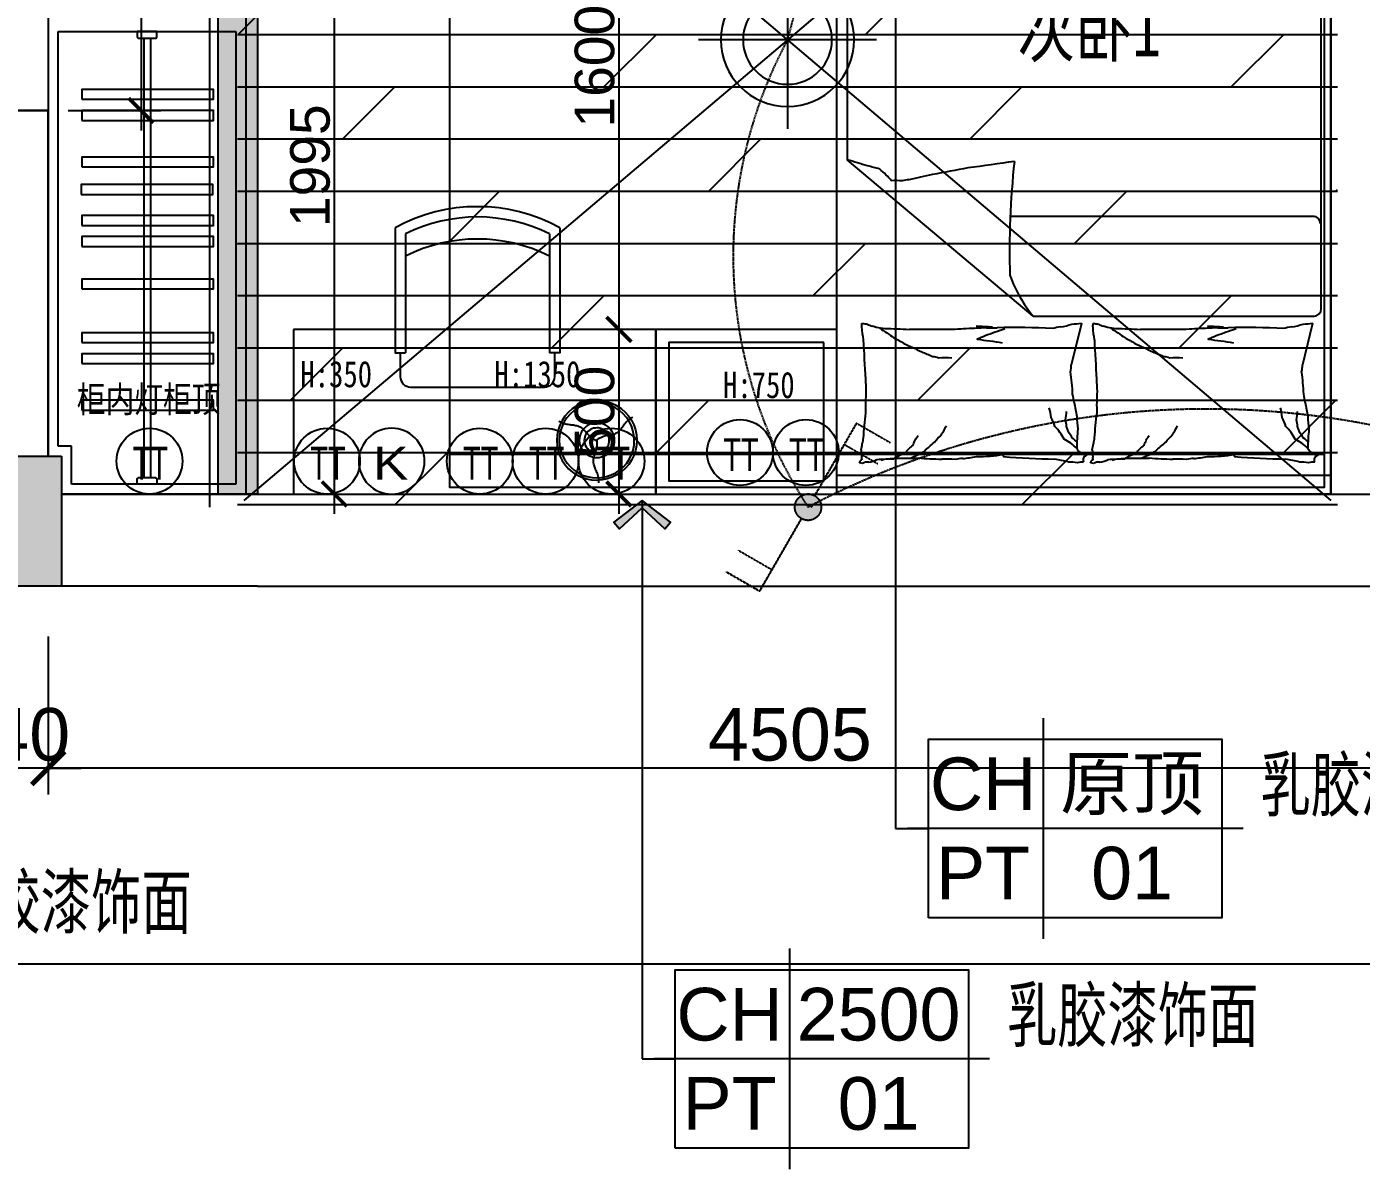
# Model space of a CAD drawing. Header units: millimetres. Extents: x 148889 to 229003, y -70503 to 111106.
# Drawn here: x 213511 to 217565, y 53861 to 57332 of the extents above; entities that cross this region are included whole.
import ezdxf
from ezdxf.enums import TextEntityAlignment as Align
from ezdxf.lldxf.tags import DXFTag

# ---------------------------------------------------------------- set-up
doc = ezdxf.new("R2010")
doc.units = ezdxf.units.MM
doc.header["$PDMODE"] = 3
doc.linetypes.add('DASHED2', pattern=[0.375, 0.25, -0.125])
for name, color, linetype in [('AXIS_TEXT', 7, 'Continuous'), ('C-天花标高', 1, 'Continuous'), ('C-灯具1', 2, 'Continuous'), ('C-灯具设备尺寸', 44, 'Continuous'), ('C-造型线1(造型分割)', 4, 'Continuous'), ('F-地坪1(分割线)', 16, 'Continuous'), ('P-原墙线', 7, 'Continuous'), ('P-固定家具1(到顶)', 3, 'Continuous'), ('P-外部尺寸', 44, 'Continuous'), ('P-完成面尺寸', 44, 'Continuous'), ('P-开关', 7, 'DASHED2'), ('P-捣墙线', 250, 'Continuous'), ('P-插座', 1, 'Continuous'), ('P-文字', 3, 'Continuous'), ('P-新墙线', 4, 'Continuous'), ('P-活动家具', 3, 'Continuous'), ('P-间墙尺寸', 6, 'Continuous')]:
    doc.layers.add(name, color=color, linetype=linetype)
doc.styles.add('Arial', font='arial.ttf')
doc.styles.add('COMPLEX', font='complex_.ttf')
doc.styles.add('H1', font='SimSun.ttf')
doc.styles.add('hb', font='hbsmall.shx', dxfattribs={"width": 0.7})
doc.styles.add('ROMANS', font='ROMANS.shx', dxfattribs={"bigfont": 'BIGFONT.shx'})
doc.styles.add('st', font='SimSun.ttf', dxfattribs={"width": 0.7})
doc.styles.add('宋体', font='SimSun.ttf')
tags = doc.linetypes.add('ACAD_ISO03W100', pattern=[30, 12, -18]).pattern_tags.tags
tags[6:7] = [DXFTag(74, 4), DXFTag(75, 0), DXFTag(340, '0'), DXFTag(46, 1.0), DXFTag(50, 0.0), DXFTag(44, 0.0), DXFTag(45, 0.0)]
tags[4:5] = [DXFTag(74, 4), DXFTag(75, 0), DXFTag(340, '0'), DXFTag(46, 1.0), DXFTag(50, 0.0), DXFTag(44, 0.0), DXFTag(45, 0.0)]
doc.dimstyles.new('1比60', dxfattribs={"dimscale": 60, "dimtxt": 2, "dimasz": 1.25, "dimexe": 1, "dimexo": 1, "dimgap": 0.2, "dimtad": 1, "dimdec": 0, "dimrnd": 0.005, "dimzin": 0, "dimdsep": 46, "dimtxsty": 'Arial', "dimblk": 'ARCHTICK', "dimcen": 0.125, "dimdle": 1, "dimclrd": 44, "dimclre": 44, "dimclrt": 50, "dimadec": 0, "dimazin": 0, "dimtfac": 1, "dimtdec": 0, "dimtix": 1, "dimtmove": 2, "dimatfit": 3, "dimldrblk": 'DOT', "dimfxl": 4, "dimfxlon": 1, "dimtvp": 1, "dimtolj": 1, "dimtzin": 0, "dimarcsym": 0})
doc.dimstyles.new('1比80', dxfattribs={"dimscale": 80, "dimtxt": 2, "dimasz": 1.25, "dimexe": 1, "dimexo": 1, "dimgap": 0.25, "dimtad": 1, "dimdec": 0, "dimrnd": 0.005, "dimzin": 0, "dimdsep": 46, "dimtxsty": 'Arial', "dimblk": 'ARCHTICK', "dimcen": 0.125, "dimdle": 1, "dimclrd": 44, "dimclre": 44, "dimclrt": 50, "dimadec": 0, "dimazin": 0, "dimtfac": 1, "dimtdec": 0, "dimtix": 1, "dimtmove": 2, "dimatfit": 3, "dimldrblk": 'DOT', "dimfxl": 5, "dimfxlon": 1, "dimtvp": 1, "dimtolj": 1, "dimtzin": 0, "dimarcsym": 0})
doc.dimstyles.new('出图比例1：50', dxfattribs={"dimscale": 50, "dimtxt": 2.5, "dimasz": 2, "dimexe": 2, "dimexo": 2, "dimgap": 1, "dimtad": 1, "dimdec": 0, "dimrnd": 5, "dimzin": 0, "dimdsep": 46, "dimtxsty": 'ROMANS', "dimblk1": 'ZHL_XS', "dimblk2": 'ZHL_XS', "dimsah": 1, "dimcen": 0.09, "dimclrd": 256, "dimclre": 256, "dimclrt": 41, "dimadec": 0, "dimazin": 0, "dimtfac": 1, "dimtdec": 4, "dimtix": 1, "dimtmove": 2, "dimatfit": 3, "dimldrblk": 'ZHL_JT', "dimfxl": 1, "dimtolj": 1, "dimtzin": 0, "dimarcsym": 0})

# ---------------------------------------------------------------- blocks, each defined once
blk = doc.blocks.new('RC-')
for p, q in [((-1.514, -5.238), (-1.514, 5.238)), ((7.962, 0), (-7.962, 0))]:
    blk.add_line(p, q)
blk.add_lwpolyline([(-6.962, -4.238), (-6.962, 4.238), (6.962, 4.238), (6.962, -4.238)], close=True)
at = {"width": 0.7, "flags": 4}
for tag, height, style, p in [('NUM7', 2.5, 'st', (-7.997, 0.845)), ('NUM8', 2, 'hb', (-7.997, -3.393))]:
    blk.add_attdef(tag, text='', height=height, dxfattribs=dict(at, style=style)).set_placement(p, align=Align.RIGHT)
for tag, p, height, style in [('NUM5', (7.544, 0.845), 2.5, 'st'), ('NUM6', (7.544, -3.393), 2, 'hb')]:
    blk.add_attdef(tag, p, '', height=height, dxfattribs=dict(at, style=style))
for tag, height, style, p in [('NUM1', 2, 'hb', (-4.375, 2.127)), ('NUM2', 2, 'hb', (2.697, 2.127)), ('NUM3', 2, 'hb', (-4.375, -2.111)), ('NUM4', 2, 'hb', (2.697, -2.111)), ('NUM9', 2, 'hb', (0, -6.661)), ('NUM10', 2.5, 'st', (0, -10.886))]:
    blk.add_attdef(tag, text='', height=height, dxfattribs=dict(at, style=style)).set_placement(p, align=Align.MIDDLE)
blk = doc.blocks.new('ZHL_JT')
blk.add_line((-0.221, 0), (-1, 0))
blk.add_lwpolyline([(-0.221, 0), (-0.861, -0.689), (-0.654, -0.862), (0, 0), (-0.654, 0.862), (-0.861, 0.689)], close=True)
for points in [[(-0.861, 0.689), (-0.654, 0.862), (-0.221, 0), (0, 0)], [(-0.861, -0.689), (-0.654, -0.862), (-0.221, 0), (0, 0)]]:
    blk.add_solid(points)
blk = doc.blocks.new('ZHL_XS')
blk.add_line((-1, 0), (0, 0))
at = {"const_width": 0.2}
blk.add_lwpolyline([(-0.6, -0.6), (0.6, 0.6)], dxfattribs=at)
blk = doc.blocks.new('A$C0E7B79CE')
for p, q in [((50, 90), (50, 10)), ((10, 50), (90, 50))]:
    blk.add_line(p, q)
for radius in [30, 20]:
    blk.add_circle((50, 50), radius)
blk = doc.blocks.new('_AXISO')
blk.add_circle((0, 0), 0.5)
at = {"layer": 'AXIS_TEXT', "style": 'COMPLEX', "width": 1.041667}
blk.add_attdef('A', text='', height=0.56, dxfattribs=at).set_placement((-0.25, -0.28), (0.25, -0.28), align=Align.FIT)
blk = doc.blocks.new('A$C56525102')
for p, q in [((75.1, 93.7), (232.9, 369.9)), ((232.9, 369.9), (75.1, 93.7)), ((232.9, 369.9), (360.4, 297)), ((360.4, 297), (232.9, 369.9))]:
    blk.add_line(p, q)
blk.add_ellipse((50.2, 50.2), major_axis=(-50.2, 0), ratio=1, start_param=3.141958, end_param=9.425143)
blk = doc.blocks.new('A$C21F4286C')
h = blk.add_hatch(color=256)
edge = h.paths.add_edge_path()
edge.add_ellipse((117.5, 294.6), major_axis=(-34.9, -19.9), ratio=1, start_angle=275.9333, end_angle=420.2823)
edge.add_ellipse((117.5, 294.6), major_axis=(-34.9, -19.9), ratio=1, start_angle=420.2823, end_angle=444.3644)
edge.add_ellipse((117.5, 294.6), major_axis=(-34.9, -19.9), ratio=1, start_angle=444.3644, end_angle=455.9333)
edge.add_ellipse((117.5, 294.6), major_axis=(-34.9, -19.9), ratio=1, start_angle=95.9333, end_angle=240.2823)
edge.add_ellipse((117.5, 294.6), major_axis=(-34.9, -19.8), ratio=1, start_angle=96.0559, end_angle=264.487, ccw=False)
edge.add_ellipse((117.5, 294.6), major_axis=(-34.9, -19.9), ratio=1, start_angle=95.9333, end_angle=240.2823, ccw=False)
edge.add_ellipse((117.5, 294.6), major_axis=(-34.9, -19.8), ratio=1, start_angle=96.0559, end_angle=264.487, ccw=False)
edge.add_ellipse((117.5, 294.6), major_axis=(-34.9, -19.9), ratio=1, start_angle=95.9333, end_angle=240.2823, ccw=False)
edge.add_ellipse((117.5, 294.6), major_axis=(-34.9, -19.8), ratio=1, start_angle=96.0559, end_angle=264.487)
edge.add_ellipse((117.5, 294.6), major_axis=(-34.9, -19.9), ratio=1, start_angle=264.3644, end_angle=275.9333)
for p, q in [((117.5, 589.3), (235, 589.3)), ((117.5, 334.8), (117.5, 589.3)), ((117.5, 589.3), (117.5, 334.8)), ((235, 514), (117.5, 514)), ((0, 75.3), (117.5, 75.3))]:
    blk.add_line(p, q)
blk.add_ellipse((117.5, 294.6), major_axis=(-34.9, -19.9), ratio=1, start_param=1.572132, end_param=7.855317)
at = {"xscale": 0.8000000002029747, "yscale": 0.7999999998137355, "zscale": 0.8, "rotation": 209.7537206778253}
blk.add_blockref('A$C56525102', (132.4, 349.4), dxfattribs=at)
blk = doc.blocks.new('_ArchTick')
at = {"color": 0, "linetype": 'ByBlock', "const_width": 0.15}
blk.add_lwpolyline([(-0.5, -0.5), (0.5, 0.5)], dxfattribs=at)
blk = doc.blocks.new('*D762')
at = {"layer": 'Defpoints', "color": 0}
for p in [(213576.9, 56148), (218081.5, 55632.5), (213576.9, 55079.6)]:
    blk.add_point(p, dxfattribs=at)
at = {"layer": 'P-外部尺寸', "color": 44, "lineweight": -2}
for p, q in [((213576.9, 55479.6), (213576.9, 54999.6)), ((218081.5, 55479.6), (218081.5, 54999.6)), ((218161.5, 55079.6), (213496.9, 55079.6))]:
    blk.add_line(p, q, dxfattribs=at)
at = {"layer": 'P-外部尺寸', "color": 44, "lineweight": -2, "xscale": 100, "yscale": 100, "zscale": 100, "rotation": 180}
blk.add_blockref('_ArchTick', (213576.9, 55079.6), dxfattribs=at)
at = {"layer": 'P-外部尺寸', "color": 44, "lineweight": -2, "xscale": 100, "yscale": 100, "zscale": 100}
blk.add_blockref('_ArchTick', (218081.5, 55079.6), dxfattribs=at)
at = {"layer": 'P-外部尺寸', "color": 50, "insert": (215829.2, 55181.3), "char_height": 160, "attachment_point": 5, "style": 'Arial'}
blk.add_mtext('\\A1;4505', dxfattribs=at)
blk = doc.blocks.new('_Dot')
at = {"color": 0, "linetype": 'ByBlock', "lineweight": -2}
blk.add_line((-0.5, 0), (-1, 0), dxfattribs=at)
at = {"color": 0, "linetype": 'ByBlock', "const_width": 0.5}
blk.add_lwpolyline([(-0.25, 0, 1), (0.25, 0, 1)], format="xyb", close=True, dxfattribs=at)
blk = doc.blocks.new('*D763')
at = {"layer": 'Defpoints', "color": 0}
for p in [(213336.9, 56148), (213576.9, 56148), (213336.9, 55079.6)]:
    blk.add_point(p, dxfattribs=at)
at = {"layer": 'P-外部尺寸', "color": 44, "lineweight": -2}
for p, q in [((213336.9, 55479.6), (213336.9, 54999.6)), ((213576.9, 55479.6), (213576.9, 54999.6)), ((213336.9, 55079.6), (213236.9, 55079.6)), ((213576.9, 55079.6), (213336.9, 55079.6)), ((213576.9, 55079.6), (213676.9, 55079.6))]:
    blk.add_line(p, q, dxfattribs=at)
at = {"layer": 'P-外部尺寸', "color": 44, "lineweight": -2, "xscale": 100, "yscale": 100, "zscale": 100}
blk.add_blockref('_ArchTick', (213336.9, 55079.6), dxfattribs=at)
at = {"layer": 'P-外部尺寸', "color": 44, "lineweight": -2, "xscale": 100, "yscale": 100, "zscale": 100, "rotation": 180}
blk.add_blockref('_ArchTick', (213576.9, 55079.6), dxfattribs=at)
at = {"layer": 'P-外部尺寸', "color": 50, "insert": (213456.9, 55181.3), "char_height": 160, "attachment_point": 5, "style": 'Arial'}
blk.add_mtext('\\A1;240', dxfattribs=at)
blk = doc.blocks.new('*D772')
at = {"layer": 'Defpoints', "color": 0}
for p in [(204281.9, 55079.6), (218321.9, 55079.6), (218321.9, 54484.9)]:
    blk.add_point(p, dxfattribs=at)
at = {"layer": 'P-外部尺寸', "color": 44, "lineweight": -2}
for p, q in [((204281.9, 54884.9), (204281.9, 54404.9)), ((218321.9, 54884.9), (218321.9, 54404.9)), ((204201.9, 54484.9), (218401.9, 54484.9))]:
    blk.add_line(p, q, dxfattribs=at)
at = {"layer": 'P-外部尺寸', "color": 44, "lineweight": -2, "xscale": 100, "yscale": 100, "zscale": 100, "rotation": 180}
blk.add_blockref('_ArchTick', (204281.9, 54484.9), dxfattribs=at)
at = {"layer": 'P-外部尺寸', "color": 44, "lineweight": -2, "xscale": 100, "yscale": 100, "zscale": 100}
blk.add_blockref('_ArchTick', (218321.9, 54484.9), dxfattribs=at)
at = {"layer": 'P-外部尺寸', "color": 50, "insert": (211301.9, 54586.6), "char_height": 160, "attachment_point": 5, "style": 'Arial'}
blk.add_mtext('\\A1;14040', dxfattribs=at)
blk = doc.blocks.new('*D774')
at = {"layer": 'Defpoints', "color": 0}
for p in [(217125.6, 58977.5), (218956.8, 58977.5), (218321.9, 55912.2)]:
    blk.add_point(p, dxfattribs=at)
at = {"layer": 'P-外部尺寸', "color": 44, "lineweight": -2}
for p, q in [((218956.8, 55832.2), (218956.8, 59057.5)), ((218556.8, 58977.5), (219036.8, 58977.5)), ((218556.8, 55912.2), (219036.8, 55912.2))]:
    blk.add_line(p, q, dxfattribs=at)
at = {"layer": 'P-外部尺寸', "color": 44, "lineweight": -2, "xscale": 100, "yscale": 100, "zscale": 100}
for p, rotation in [((218956.8, 58977.5), 90), ((218956.8, 55912.2), 270)]:
    blk.add_blockref('_ArchTick', p, dxfattribs=dict(at, rotation=rotation))
at = {"layer": 'P-外部尺寸', "color": 50, "insert": (218855.1, 57444.8), "char_height": 160, "attachment_point": 5, "rotation": 90, "style": 'Arial'}
blk.add_mtext('\\A1;3065', dxfattribs=at)
blk = doc.blocks.new('*D852')
at = {"layer": 'Defpoints', "color": 0}
for p in [(214211.9, 57907.5), (214211.9, 55912.5), (214445.6, 55912.5)]:
    blk.add_point(p, dxfattribs=at)
at = {"layer": 'P-捣墙线', "color": 44, "lineweight": -2}
for p, q in [((214445.6, 57967.5), (214445.6, 55852.5)), ((214271.9, 57907.5), (214505.6, 57907.5)), ((214271.9, 55912.5), (214505.6, 55912.5))]:
    blk.add_line(p, q, dxfattribs=at)
at = {"layer": 'P-捣墙线', "color": 44, "lineweight": -2, "xscale": 75, "yscale": 75, "zscale": 75}
for p, rotation in [((214445.6, 57907.5), 90), ((214445.6, 55912.5), 270)]:
    blk.add_blockref('_ArchTick', p, dxfattribs=dict(at, rotation=rotation))
at = {"layer": 'P-捣墙线', "color": 50, "insert": (214372.3, 56910), "char_height": 120, "attachment_point": 5, "rotation": 90, "style": 'Arial'}
blk.add_mtext('\\A1;1995', dxfattribs=at)
blk = doc.blocks.new('*D935')
at = {"layer": 'Defpoints', "color": 0}
for p in [(213576.9, 58757.5), (213576.9, 57077.5), (213858.5, 57077.5)]:
    blk.add_point(p, dxfattribs=at)
at = {"layer": 'P-间墙尺寸', "color": 44, "lineweight": -2}
for p, q in [((213858.5, 58817.5), (213858.5, 57017.5)), ((213636.9, 58757.5), (213918.5, 58757.5)), ((213636.9, 57077.5), (213918.5, 57077.5))]:
    blk.add_line(p, q, dxfattribs=at)
at = {"layer": 'P-间墙尺寸', "color": 44, "lineweight": -2, "xscale": 75, "yscale": 75, "zscale": 75}
for p, rotation in [((213858.5, 58757.5), 90), ((213858.5, 57077.5), 270)]:
    blk.add_blockref('_ArchTick', p, dxfattribs=dict(at, rotation=rotation))
at = {"layer": 'P-间墙尺寸', "color": 50, "insert": (213785.3, 57917.5), "char_height": 120, "attachment_point": 5, "rotation": 90, "style": 'Arial'}
blk.add_mtext('\\A1;1680', dxfattribs=at)
blk = doc.blocks.new('*D963')
at = {"layer": 'Defpoints', "color": 0}
for p in [(215421.9, 58267.4), (215971.9, 57769.1), (215421.9, 56162.5)]:
    blk.add_point(p, dxfattribs=at)
at = {"layer": 'P-完成面尺寸', "color": 44, "lineweight": -2}
for p, q in [((215421.9, 58027.4), (215421.9, 58327.4)), ((215971.9, 58027.4), (215971.9, 58327.4)), ((216031.9, 58267.4), (215361.9, 58267.4))]:
    blk.add_line(p, q, dxfattribs=at)
at = {"layer": 'P-完成面尺寸', "color": 44, "lineweight": -2, "xscale": 75, "yscale": 75, "zscale": 75, "rotation": 180}
blk.add_blockref('_ArchTick', (215421.9, 58267.4), dxfattribs=at)
at = {"layer": 'P-完成面尺寸', "color": 44, "lineweight": -2, "xscale": 75, "yscale": 75, "zscale": 75}
blk.add_blockref('_ArchTick', (215971.9, 58267.4), dxfattribs=at)
at = {"layer": 'P-完成面尺寸', "color": 50, "insert": (215696.9, 58340.7), "char_height": 120, "attachment_point": 5, "style": 'Arial'}
blk.add_mtext('\\A1;550', dxfattribs=at)
blk = doc.blocks.new('*D964')
at = {"layer": 'Defpoints', "color": 0}
for p in [(214321.9, 58267.4), (214321.9, 56162.5), (215421.9, 56162.5)]:
    blk.add_point(p, dxfattribs=at)
at = {"layer": 'P-完成面尺寸', "color": 44, "lineweight": -2}
for p, q in [((214321.9, 58027.4), (214321.9, 58327.4)), ((215421.9, 58027.4), (215421.9, 58327.4)), ((215481.9, 58267.4), (214261.9, 58267.4))]:
    blk.add_line(p, q, dxfattribs=at)
at = {"layer": 'P-完成面尺寸', "color": 44, "lineweight": -2, "xscale": 75, "yscale": 75, "zscale": 75, "rotation": 180}
blk.add_blockref('_ArchTick', (214321.9, 58267.4), dxfattribs=at)
at = {"layer": 'P-完成面尺寸', "color": 44, "lineweight": -2, "xscale": 75, "yscale": 75, "zscale": 75}
blk.add_blockref('_ArchTick', (215421.9, 58267.4), dxfattribs=at)
at = {"layer": 'P-完成面尺寸', "color": 50, "insert": (214871.9, 58340.7), "char_height": 120, "attachment_point": 5, "style": 'Arial'}
blk.add_mtext('\\A1;1100', dxfattribs=at)
blk = doc.blocks.new('*D966')
at = {"layer": 'Defpoints', "color": 0}
for p in [(215971.9, 58012.5), (215309.8, 56412.5), (215309.8, 56412.5)]:
    blk.add_point(p, dxfattribs=at)
at = {"layer": 'P-完成面尺寸', "color": 44, "lineweight": -2}
for p, q in [((215309.8, 58072.5), (215309.8, 56352.5)), ((215549.8, 58012.5), (215249.8, 58012.5)), ((215309.8, 56412.5), (215249.8, 56412.5))]:
    blk.add_line(p, q, dxfattribs=at)
at = {"layer": 'P-完成面尺寸', "color": 44, "lineweight": -2, "xscale": 75, "yscale": 75, "zscale": 75}
for p, rotation in [((215309.8, 58012.5), 90), ((215309.8, 56412.5), 270)]:
    blk.add_blockref('_ArchTick', p, dxfattribs=dict(at, rotation=rotation))
at = {"layer": 'P-完成面尺寸', "color": 50, "insert": (215236.5, 57212.5), "char_height": 120, "attachment_point": 5, "rotation": 90, "style": 'Arial'}
blk.add_mtext('\\A1;1600', dxfattribs=at)
blk = doc.blocks.new('*D967')
at = {"layer": 'Defpoints', "color": 0}
for p in [(215309.8, 56412.5), (215309.8, 55912.5), (215309.8, 55912.5)]:
    blk.add_point(p, dxfattribs=at)
at = {"layer": 'P-完成面尺寸', "color": 44, "lineweight": -2}
for p, q in [((215309.8, 56472.5), (215309.8, 55852.5)), ((215309.8, 56412.5), (215249.8, 56412.5)), ((215309.8, 55912.5), (215249.8, 55912.5))]:
    blk.add_line(p, q, dxfattribs=at)
at = {"layer": 'P-完成面尺寸', "color": 44, "lineweight": -2, "xscale": 75, "yscale": 75, "zscale": 75}
for p, rotation in [((215309.8, 56412.5), 90), ((215309.8, 55912.5), 270)]:
    blk.add_blockref('_ArchTick', p, dxfattribs=dict(at, rotation=rotation))
at = {"layer": 'P-完成面尺寸', "color": 50, "insert": (215236.5, 56162.5), "char_height": 120, "attachment_point": 5, "rotation": 90, "style": 'Arial'}
blk.add_mtext('\\A1;500', dxfattribs=at)
blk = doc.blocks.new('*D972')
at = {"layer": 'Defpoints', "color": 0}
for p in [(214176.9, 58267.5), (214176.9, 58267.4), (214321.9, 56162.5)]:
    blk.add_point(p, dxfattribs=at)
at = {"layer": 'P-完成面尺寸', "color": 44, "lineweight": -2}
for p, q in [((214321.9, 58027.4), (214321.9, 58327.4)), ((214176.9, 58267.4), (214101.9, 58267.4)), ((214176.9, 58267.4), (214176.9, 58207.4)), ((214321.9, 58267.4), (214176.9, 58267.4)), ((214321.9, 58267.4), (214396.9, 58267.4))]:
    blk.add_line(p, q, dxfattribs=at)
at = {"layer": 'P-完成面尺寸', "color": 44, "lineweight": -2, "xscale": 75, "yscale": 75, "zscale": 75}
blk.add_blockref('_ArchTick', (214176.9, 58267.4), dxfattribs=at)
at = {"layer": 'P-完成面尺寸', "color": 44, "lineweight": -2, "xscale": 75, "yscale": 75, "zscale": 75, "rotation": 180}
blk.add_blockref('_ArchTick', (214321.9, 58267.4), dxfattribs=at)
at = {"layer": 'P-完成面尺寸', "color": 50, "insert": (214249.4, 58340.7), "char_height": 120, "attachment_point": 5, "style": 'Arial'}
blk.add_mtext('\\A1;145', dxfattribs=at)

msp = doc.modelspace()

# ---------------------------------------------------------------- hatches: boundary and pattern name
at = {"layer": 'F-地坪1(分割线)'}
h = msp.add_hatch(dxfattribs=at)
h.set_pattern_fill('DOLMIT', color=250, scale=25, style=0)
h.paths.add_polyline_path([(214151.9, 58712.5), (217491.9, 58712.5), (217491.9, 55872.5), (214151.9, 55872.5)])
at = {"layer": 'P-原墙线'}
h = msp.add_hatch(color=256, dxfattribs=at)
h.paths.add_polyline_path([(213616.9, 56027.5), (213336.9, 56027.5), (213336.9, 55642.5, 0.414214), (213346.9, 55632.5), (213616.9, 55632.5)])
h.paths.add_polyline_path([(211476.9, 57277.5), (211326.9, 57277.5), (211101.9, 57277.5), (211101.9, 56847.5, 0.414214), (211111.9, 56837.5), (211476.9, 56837.5), (211476.9, 57077.5)])
at = {"layer": 'P-捣墙线'}
h = msp.add_hatch(dxfattribs=at)
h.set_pattern_fill('CORK', color=256, scale=15, style=0)
h.set_pattern_definition([(0, (-121213.877, 79628.19), (0, 47.625), []), (135, (-121190.06, 79604.38), (-95.25004, -95.25004), [67.35195, -67.35195]), (135, (-121178.16, 79604.38), (-95.25004, -95.25004), [67.35195, -67.35195]), (135, (-121166.25, 79604.38), (-95.25004, -95.25004), [67.35195, -67.35195])])
h.paths.add_polyline_path([(212216.9, 65672.5), (212096.9, 65672.5), (212096.9, 64302.5), (211096.9, 64302.5), (211096.9, 64172.5), (212216.9, 64172.5)])
h.paths.add_polyline_path([(215696.9, 62867.5), (215696.9, 63097.5), (212296.9, 63097.5), (212296.9, 62867.5)])
h.paths.add_polyline_path([(211331.9, 62867.5), (211426.9, 62867.5), (211426.9, 63097.5), (211331.9, 63097.5)])
h.paths.add_polyline_path([(211006.9, 63097.5), (210911.9, 63097.5), (210911.9, 62967.5), (211006.9, 62967.5)], flags=17)
h.paths.add_polyline_path([(210326.9, 62967.5), (210326.9, 63097.5), (210226.9, 63097.5), (210226.9, 64172.5), (210326.9, 64172.5), (210326.9, 64302.5), (210121.9, 64302.5), (210121.9, 64057.2), (210121.9, 63949.5), (210121.9, 63902.5), (210055.7, 63902.5), (210121.9, 63777.5), (210121.9, 62607.5), (209466.9, 62607.5), (209466.9, 62477.5), (209566.9, 62477.5), (209566.9, 61177.5), (209796.9, 61177.5), (209796.9, 61277.5), (211101.9, 61277.5), (211101.9, 61177.5), (211331.9, 61177.5), (211331.9, 62477.5), (211196.9, 62477.5), (211196.9, 61407.5), (209676.9, 61407.5), (209676.9, 62477.5), (210226.9, 62477.5), (210226.9, 62967.5)])
h.paths.add_polyline_path([(209205.7, 63777.5), (209205.7, 63902.5), (208821.9, 63902.5), (208821.9, 63777.5)])
h.paths.add_polyline_path([(207951.9, 65472.5), (207826.9, 65472.5), (207826.9, 63902.5), (207826.9, 63677.5), (207951.9, 63677.5), (207951.9, 63777.5), (208051.9, 63777.5), (208051.9, 63902.5), (207951.9, 63902.5)])
h.paths.add_polyline_path([(207326.9, 62477.5), (207326.9, 62597.5), (206146.9, 62597.5), (206146.9, 62477.5)])
h.paths.add_polyline_path([(208246.9, 62477.5), (208346.9, 62477.5), (208346.9, 62607.5), (208246.9, 62607.5)])
h.paths.add_polyline_path([(205726.9, 63377.5), (205526.9, 63377.5), (205526.9, 62697.5), (205726.9, 62697.5)])
h.paths.add_polyline_path([(205726.9, 65527.5), (205526.9, 65527.5), (205526.9, 64847.5), (205726.9, 64847.5)])
h.paths.add_polyline_path([(207666.9, 59602.5), (207666.9, 59722.5), (206146.9, 59722.5), (206146.9, 59602.5)])
h.paths.add_polyline_path([(209136.9, 59602.5), (209136.9, 58477.5), (209256.9, 58477.5), (209256.9, 59597.5), (209786.9, 59597.5), (209786.9, 59822.5), (209566.9, 59822.5), (209566.9, 59722.5), (208536.9, 59722.5), (208536.9, 59602.5)])
h.paths.add_polyline_path([(211336.9, 58977.5), (211446.9, 58977.5), (211446.9, 59197.5), (211101.9, 59197.5), (211101.9, 58477.5), (211336.9, 58477.5)])
h.paths.add_polyline_path([(215696.9, 58977.5), (215696.9, 59197.5), (212316.9, 59197.5), (212316.9, 58977.5)])
h.paths.add_polyline_path([(211336.9, 57907.5), (211336.9, 57787.5), (213426.9, 57787.5), (213426.9, 57907.5)])
h.paths.add_polyline_path([(214091.9, 57787.5), (214091.9, 55912.5), (214211.9, 55912.5), (214211.9, 57907.5), (213991.9, 57907.5), (213991.9, 57787.5)])
h.paths.add_polyline_path([(217341.9, 58977.5), (217341.9, 59197.5), (216176.9, 59197.5), (216176.9, 58977.5)])

# ---------------------------------------------------------------- linework, layer by layer
for points in [[(214630.4, 56721.8), (214630.4, 56412.5)], [(215130.4, 56721.8), (215130.4, 56412.5)], [(214661.6, 56702.8), (214661.6, 56412.5)], [(215099.1, 56702.8), (215099.1, 56412.5)]]:
    msp.add_lwpolyline(points)
at = {"color": 252, "linetype": 'ACAD_ISO03W100'}
for points in [[(214630.4, 56412.5), (214630.4, 56341.6), (214661.6, 56341.6)], [(214661.6, 56412.5), (214661.6, 56341.6)], [(215130.4, 56412.5), (215130.4, 56341.6), (215099.1, 56341.6)], [(215099.1, 56412.5), (215099.1, 56341.6)]]:
    msp.add_lwpolyline(points, dxfattribs=at)
msp.add_lwpolyline([(214646, 56341.6), (214646, 56268.6, 0.414214), (214677.3, 56237.4), (215083.5, 56237.4, 0.414214), (215114.8, 56268.6), (215114.8, 56341.6)], format="xyb", dxfattribs=at)
for centre, radius, start, end in [((214880.4, 56263.9), 521.7, 61.3642, 118.6358), ((214880.4, 56263.9), 490.4, 63.5091, 116.4909), ((214880.4, 56196.8), 490.4, 63.5091, 116.4909)]:
    msp.add_arc(centre, radius, start, end)
at = {"color": 252, "linetype": 'ByBlock'}
for major_axis, start_param, end_param in [((-31.9, 117.2), 5.497787, 8.63938), ((-29.9, 109.9), 5.497787, 8.63938), ((-29.9, 109.9), 2.356194, 5.497787), ((-10, 36.6), 5.497787, 8.63938), ((-10, 36.6), 2.356194, 5.497787)]:
    msp.add_ellipse((215242.8, 56075.5), major_axis=major_axis, ratio=1, start_param=start_param, end_param=end_param, dxfattribs=at)
at = {"color": 252, "linetype": 'ByBlock', "extrusion": (0, 0, -1)}
msp.add_ellipse((215242.8, 56075.5), major_axis=(117.2, 31.9), ratio=1, start_param=5.497787, end_param=8.63938, dxfattribs=at)
at = {"color": 252}
msp.add_ellipse((215242.8, 56075.5), major_axis=(-14, 51.3), ratio=1, start_param=5.497787, end_param=8.63938, dxfattribs=at)
at = {"color": 252, "extrusion": (0, 0, -1)}
msp.add_ellipse((215242.8, 56075.5), major_axis=(51.3, 14), ratio=1, start_param=5.497787, end_param=8.63938, dxfattribs=at)
at = {"color": 252}
for points in [[(215351.2, 56145.6), (215341.3, 56139.2), (215329.1, 56127.2), (215320.9, 56116.1), (215312.4, 56106.2), (215300, 56096.4), (215283.8, 56091.9), (215257.1, 56084.7), (215247.2, 56079.7), (215241.1, 56075.9)], [(215127.9, 56134.3), (215138.4, 56128.9), (215154.9, 56124.4), (215168.7, 56122.8), (215181.4, 56120.4), (215196.1, 56114.5), (215208.1, 56102.8), (215227.7, 56083.3), (215237, 56077.2), (215243.4, 56073.8)], [(215249.3, 55946.6), (215248.7, 55958.4), (215244.4, 55974.9), (215238.9, 55987.6), (215234.7, 55999.8), (215232.4, 56015.5), (215236.5, 56031.8), (215243.6, 56058.5), (215244.3, 56069.6), (215244, 56076.8)]]:
    msp.add_spline(points, degree=3, dxfattribs=at)
at = {"layer": 'C-灯具设备尺寸'}
for p, q in [((214171.9, 58692.5, -116.6), (217471.9, 55892.5, -116.6)), ((214171.9, 55892.5, -116.6), (217471.9, 58692.5, -116.6))]:
    msp.add_line(p, q, dxfattribs=at)
at = {"layer": 'C-造型线1(造型分割)'}
msp.add_line((217451.9, 56032.5), (214796.9, 56032.5), dxfattribs=at)
msp.add_lwpolyline([(217451.9, 58737.5), (217451.9, 55932.5), (214796.9, 55932.5), (214796.9, 58737.5)], close=True, dxfattribs=at)
at = {"layer": 'C-造型线1(造型分割)', "color": 45, "elevation": -111.3}
msp.add_lwpolyline([(214066.6, 58712.5), (214066.6, 55872.5)], dxfattribs=at)
at = {"layer": 'P-原墙线'}
for p, q in [((217471.9, 55912.5), (217471.9, 58977.5)), ((213576.9, 57077.5), (211476.9, 57077.5)), ((213576.9, 57077.5), (213576.9, 56027.5)), ((213336.9, 56027.5), (213616.9, 56027.5)), ((213616.9, 56027.5), (213616.9, 55632.5)), ((213616.9, 55912.5), (214176.9, 55912.5)), ((214176.9, 55912.5), (217471.9, 55912.5)), ((217471.9, 55912.5), (218081.9, 55912.5)), ((214211.9, 55632.5), (213346.9, 55632.5)), ((214211.9, 55632.5), (218321.9, 55632.5))]:
    msp.add_line(p, q, dxfattribs=at)
at = {"layer": 'P-固定家具1(到顶)'}
for p, q in [((214176.9, 58757.5), (214176.9, 55912.5)), ((211476.9, 57077.5), (213576.9, 57077.5)), ((213576.9, 56027.5), (213576.9, 57077.5)), ((213576.9, 56027.5), (213616.9, 56027.5)), ((213616.9, 56027.5), (213616.9, 55912.5)), ((214176.9, 55912.5), (213616.9, 55912.5))]:
    msp.add_line(p, q, dxfattribs=at)
at = {"layer": 'P-固定家具1(到顶)', "color": 252}
for p, q in [((213606.9, 57317.5), (214146.9, 57317.5)), ((213606.9, 56057.5), (213606.9, 57317.5)), ((214146.9, 57317.5), (214146.9, 55942.5)), ((213866.9, 57297.5), (213866.9, 55962.5)), ((213886.9, 57297.5), (213886.9, 55962.5)), ((213646.9, 56057.5), (213606.9, 56057.5)), ((213646.9, 55942.5), (213646.9, 56057.5)), ((214146.9, 55942.5), (213646.9, 55942.5))]:
    msp.add_line(p, q, dxfattribs=at)
for points in [[(213846.9, 57317.5), (213846.9, 57302.5, 0.414214), (213851.9, 57297.5), (213901.9, 57297.5, 0.414214), (213906.9, 57302.5), (213906.9, 57317.5)], [(213846.9, 55942.5), (213846.9, 55957.5, -0.414214), (213851.9, 55962.5), (213901.9, 55962.5, -0.414214), (213906.9, 55957.5), (213906.9, 55942.5)]]:
    msp.add_lwpolyline(points, format="xyb", close=True, dxfattribs=at)
for points in [[(213678.7, 57111.9), (214078.7, 57111.9), (214078.7, 57141.9), (213678.7, 57141.9)], [(213678.7, 57047.8), (214078.7, 57047.8), (214078.7, 57077.8), (213678.7, 57077.8)], [(213678.7, 56906.4), (214078.7, 56906.4), (214078.7, 56936.4), (213678.7, 56936.4)], [(213676.9, 56822.8), (214076.9, 56822.8), (214076.9, 56852.8), (213676.9, 56852.8)], [(213678.7, 56728.7), (214078.7, 56728.7), (214078.7, 56758.7), (213678.7, 56758.7)], [(213678.7, 56664.6), (214078.7, 56664.6), (214078.7, 56694.6), (213678.7, 56694.6)], [(213678.7, 56535.5), (214078.7, 56535.5), (214078.7, 56565.5), (213678.7, 56565.5)], [(213678.7, 56372.7), (214078.7, 56372.7), (214078.7, 56402.7), (213678.7, 56402.7)], [(213678.7, 56308.6), (214078.7, 56308.6), (214078.7, 56338.6), (213678.7, 56338.6)], [(213678.7, 56167.2), (214078.7, 56167.2), (214078.7, 56197.2), (213678.7, 56197.2)]]:
    msp.add_lwpolyline(points, close=True, dxfattribs=at)
at = {"layer": 'P-开关', "ltscale": 10}
for centre, radius, start, end in [((214307.9, 57736, -233.2), 1577.6, 343.6713, 43.2467), ((217048.9, 56635.3), 1392, 151.8288, 213.2226), ((217093.7, 53568), 2602.6, 74.2154, 117.6848)]:
    msp.add_arc(centre, radius, start, end, dxfattribs=at)
at = {"layer": 'P-捣墙线', "color": 8}
msp.add_line((214211.9, 55912.5), (214091.9, 55912.5), dxfattribs=at)
for points in [[(213991.9, 57907.5), (214211.9, 57907.5), (214211.9, 55912.5)], [(213991.9, 57907.5), (213991.9, 57787.5), (214091.9, 57787.5), (214091.9, 55912.5), (214091.9, 55912.5)]]:
    msp.add_lwpolyline(points, dxfattribs=at)
at = {"layer": 'P-新墙线'}
msp.add_line((213576.9, 58757.5), (213576.9, 57077.5), dxfattribs=at)
at = {"layer": 'P-活动家具'}
for p, q in [((215971.9, 55912.5), (215971.9, 58012.5)), ((217471.9, 58012.5), (217471.9, 55912.5)), ((215421.9, 56412.5), (214321.9, 56412.5)), ((214321.9, 56412.5), (214321.9, 55912.5)), ((215421.9, 55912.5), (215421.9, 56412.5)), ((217471.9, 55968.5), (215971.9, 55968.5)), ((214321.9, 55912.5), (215421.9, 55912.5)), ((217471.9, 55912.5), (215971.9, 55912.5))]:
    msp.add_line(p, q, dxfattribs=at)
at = {"layer": 'P-活动家具', "color": 252}
for p, q in [((216003.4, 57976.7), (216003.4, 56928)), ((217443.2, 56475.3), (217443.2, 57976.7)), ((216568, 56453.1), (216003.4, 56928)), ((217421, 56756), (216499.3, 56756)), ((215971.9, 55968.5), (215971.9, 56443.6)), ((216568, 56453.1), (217421, 56453.1)), ((216715.1, 56430.6), (216706.7, 56397.3)), ((217416.9, 56430.6), (217408.6, 56397.3)), ((217471.9, 55968.5), (217471.9, 56443.6)), ((216706.7, 56397.3), (216683.8, 56305.5)), ((217408.6, 56397.3), (217385.6, 56305.5))]:
    msp.add_line(p, q, dxfattribs=at)
for points in [[(216511.1, 56923.2, -0.007297), (216369.9, 56903.5, -0.009508), (216262.4, 56883.5, -0.006616), (216190.2, 56867.5, 0.023828), (216170, 56863.8, 0.052541), (216138.2, 56864.3, 0.032755), (216102, 56899.8, 0.013133), (216064.8, 56909.4, 0.007859), (216003.4, 56928)], [(216102, 56416, -0.016108), (216145.2, 56386.9, -0.024599), (216175, 56370.2, -0.009477), (216229.5, 56344.3, -0.015937), (216262.7, 56330.6, -0.072521), (216280.8, 56326.6, -0.033339), (216321.1, 56326.4)], [(216482.5, 56414.3, -0.009729), (216452.2, 56404.3, -0.009729), (216422.3, 56393.1, -0.007971), (216398.1, 56383.1, -0.002711), (216474.3, 56372.3)], [(216803.9, 56416, -0.016108), (216847.1, 56386.9, -0.024599), (216876.9, 56370.2, -0.009477), (216931.4, 56344.3, -0.015937), (216964.5, 56330.6, -0.072521), (216982.7, 56326.6, -0.033339), (217023, 56326.4)], [(217184.4, 56414.3, -0.009729), (217154.1, 56404.3, -0.009729), (217124.2, 56393.1, -0.007971), (217100, 56383.1, -0.002711), (217176.2, 56372.3)], [(216700.7, 56051.1, 0.077379), (216662, 56079.3, 0.077379), (216633.7, 56117.9, 0.047525), (216622.7, 56145.2, 0.047525), (216617, 56174.2)], [(216702.3, 56068.9, 0.05369), (216686.5, 56083.4, 0.070312), (216677.5, 56097, 0.015448), (216673.4, 56106.5, 0.013244), (216669.2, 56117.9, 0.082127), (216665.8, 56138, 0.064164), (216669.2, 56163.7)], [(217402.5, 56051.1, 0.077379), (217363.9, 56079.3, 0.077379), (217335.6, 56117.9, 0.047525), (217324.5, 56145.2, 0.047525), (217318.9, 56174.2)], [(217404.2, 56068.9, 0.05369), (217388.4, 56083.4, 0.070312), (217379.4, 56097, 0.015448), (217375.2, 56106.5, 0.013244), (217371, 56117.9, 0.082127), (217367.7, 56138, 0.064164), (217371, 56163.7)], [(216197.3, 56022, -0.027842), (216223.7, 56033.8, -0.048685), (216237.6, 56042.8, -0.023666), (216268.6, 56069.9, -0.031223), (216289.8, 56092.9, -0.046801), (216295.5, 56101.4, -0.023191), (216304.4, 56120)], [(216899.1, 56022, -0.027842), (216925.6, 56033.8, -0.048685), (216939.5, 56042.8, -0.023666), (216970.5, 56069.9, -0.031223), (216991.7, 56092.9, -0.046801), (216997.3, 56101.4, -0.023191), (217006.3, 56120)], [(216106.2, 56015.7, -0.088153), (216144.5, 56019.6, -0.088153), (216179.2, 56036.6, -0.077547), (216203.2, 56060.6, -0.077547), (216218.8, 56090.8)], [(216808, 56015.7, -0.088153), (216846.4, 56019.6, -0.088153), (216881.1, 56036.6, -0.077547), (216905.1, 56060.6, -0.077547), (216920.7, 56090.8)]]:
    msp.add_lwpolyline(points, format="xyb", dxfattribs=at)
at = {"layer": 'P-活动家具'}
msp.add_lwpolyline([(215971.9, 56412.5), (215421.9, 56412.5), (215421.9, 55912.5), (215971.9, 55912.5)], close=True, dxfattribs=at)
at = {"layer": 'P-活动家具', "color": 252}
msp.add_lwpolyline([(215931.9, 56372.5), (215461.9, 56372.5), (215461.9, 55952.5), (215931.9, 55952.5)], close=True, dxfattribs=at)
for centre, radius, start, end in [((218996.5, 56653.2), 2500.1, 173.7985, 181.7821), ((217418.5, 56733.9), 22.2, 360, 90), ((216888.9, 56719), 416.7, 200.1488, 219.6445), ((217421, 56475.3), 22.2, 270, 360), ((216026.6, 56426.9), 21.5, 343.3022, 9.9984), ((216047.9, 56432.1), 1.47, 262.8796, 343.3022), ((216076.5, 56525), 97.2, 253.7788, 262.8796), ((216103.5, 56504.3), 85.3, 242.7159, 253.7788), ((216609.6, 56672.1), 255.2, 279.4841, 287.3864), ((216664.4, 56728.6), 300.8, 274.0829, 279.4841), ((216715, 56431.7), 1.02, 165.9551, 274.0829), ((216728.5, 56426.9), 21.5, 343.3022, 9.9984), ((216749.8, 56432.1), 1.47, 262.8796, 343.3022), ((216778.4, 56525), 97.2, 253.7788, 262.8796), ((216805.4, 56504.3), 85.3, 242.7159, 253.7788), ((217311.5, 56672.1), 255.2, 279.4841, 287.3864), ((217366.3, 56728.6), 300.8, 274.0829, 279.4841), ((217416.9, 56431.7), 1.02, 165.9551, 274.0829), ((216403.4, 56442.6), 356.9, 183.5049, 189.9984), ((216068.5, 56373.4), 50.3, 62.7159, 77.131), ((216081.5, 56256.4), 162.1, 77.131, 86.426), ((216111.1, 55121), 1293.3, 86.426, 89.7135), ((216299.3, 50058.9), 6353.9, 89.71345, 90.97038), ((216438.6, 54923.1), 1493.5, 91.5355, 94.1282), ((216322.6, 54959), 1465.1, 85.2338, 87.1624), ((216446.4, 56672.7), 255.6, 258.4414, 272.7491), ((216504, 55151.5), 1268.9, 92.6935, 94.7658), ((216518.9, 54645), 1773.4, 86.5102, 91.9452), ((216666.6, 56288.2), 133, 96.4341, 107.3864), ((217105.2, 56442.6), 356.9, 183.5049, 189.9984), ((216770.4, 56373.4), 50.3, 62.7159, 77.131), ((216783.3, 56256.4), 162.1, 77.131, 86.426), ((216813, 55121), 1293.3, 86.426, 89.7135), ((217001.2, 50058.9), 6353.9, 89.71345, 90.97038), ((217140.5, 54923.1), 1493.5, 91.5355, 94.1282), ((217024.5, 54959), 1465.1, 85.2338, 87.1624), ((217148.3, 56672.7), 255.6, 258.4414, 272.7491), ((217205.9, 55151.5), 1268.9, 92.6935, 94.7658), ((217220.7, 54645), 1773.4, 86.5102, 91.9452), ((217368.4, 56288.2), 133, 96.4341, 107.3864), ((231181, 57188), 15150.6, 183.05496, 183.50486), ((231882.9, 57188), 15150.6, 183.05496, 183.50486), ((216608.6, 56302), 75.2, 345.9548, 2.6649), ((217310.5, 56302), 75.2, 345.9548, 2.6649), ((217575, 56305.1), 1516.9, 181.6331, 183.055), ((215956.8, 56181.8), 732, 2.6649, 8.005), ((218276.9, 56305.1), 1516.9, 181.6331, 183.055), ((216658.6, 56181.8), 732, 2.6649, 8.005), ((216813.1, 56179.9), 754.1, 176.6312, 181.6331), ((217515, 56179.9), 754.1, 176.6312, 181.6331), ((216343.5, 56141.4), 352.4, 8.005, 12.1984), ((217658.5, 56355.4), 980, 189.6844, 192.1984), ((217045.4, 56141.4), 352.4, 8.005, 12.1984), ((218360.4, 56355.4), 980, 189.6844, 192.1984), ((217064.7, 56022.8), 1014.5, 172.3191, 176.6312), ((216927.3, 56148.3), 226.6, 180, 189.6844), ((217766.5, 56022.8), 1014.5, 172.3191, 176.6312), ((217629.1, 56148.3), 226.6, 180, 189.6844), ((217247.1, 56050.8), 546.5, 173.7676, 180), ((217949, 56050.8), 546.5, 173.7676, 180), ((215778.4, 56104.3), 273.4, 347.8905, 351.8665), ((216267.4, 56036.2), 220.4, 167.8905, 172.3191), ((216480.2, 56104.3), 273.4, 347.8905, 351.8665), ((216969.3, 56036.2), 220.4, 167.8905, 172.3191), ((216011.7, 56033.7), 36.4, 351.8665, 21.421), ((216063.9, 56022), 17.3, 158.0096, 201.421), ((216063.1, 56069.3), 59.9, 275.2592, 300.6513), ((216063.3, 56929.3), 912, 271.9079, 275.2592), ((216163.6, 57681.3), 1660.3, 269.4243, 271.9079), ((216300.1, 56988.8), 970.2, 265.1982, 269.4243), ((216304.6, 55697), 321.9, 85.1982, 92.5386), ((216361.5, 55851.2), 169.3, 92.5386, 100.1899), ((216291.6, 56605.1), 588.1, 276.0867, 280.1899), ((216395.6, 56551.4), 525.1, 270.0039, 279.073), ((216480.7, 56029.4), 4.11, 123.6206, 229.8304), ((216774.7, 60400.4), 4384.2, 266.1196, 268.1502), ((216583.5, 55683.5), 338.6, 74.256, 81.5628), ((216734.4, 56068.1), 38, 206.5805, 265.5998), ((216734.4, 56016), 14.6, 101.2724, 206.5805), ((216713.6, 56033.7), 36.4, 351.8665, 21.421), ((216765.8, 56022), 17.3, 158.0096, 201.421), ((216765, 56069.3), 59.9, 275.2592, 300.6513), ((216765.2, 56929.3), 912, 271.9079, 275.2592), ((216865.4, 57681.3), 1660.3, 269.4243, 271.9079), ((217001.9, 56988.8), 970.2, 265.1982, 269.4243), ((217006.4, 55697), 321.9, 85.1982, 92.5386), ((217063.3, 55851.2), 169.3, 92.5386, 100.1899), ((216993.5, 56605.1), 588.1, 276.0867, 280.1899), ((217097.5, 56551.4), 525.1, 270.0039, 279.073), ((217182.6, 56029.4), 4.11, 123.6206, 229.8304), ((217476.6, 60400.4), 4384.2, 266.1196, 268.1502), ((217285.4, 55683.5), 338.6, 74.256, 81.5628), ((217436.3, 56068.1), 38, 206.5805, 265.5998), ((217436.2, 56016), 14.6, 101.2724, 206.5805), ((216039.9, 56012), 2.58, 258.1069, 19.564), ((216038, 56005.9), 3.8, 19.564, 68.2117), ((216039.5, 55979.4), 27.9, 68.2117, 85.6975), ((216046.8, 56011.1), 4.75, 78.1069, 158.0096), ((216066.2, 55977.7), 32.1, 85.6975, 120.6513), ((216675.4, 55830.4), 179, 81.5628, 90), ((216721.3, 55909), 100.4, 90, 101.2724), ((216741.8, 56012), 2.58, 258.1069, 19.564), ((216739.9, 56005.9), 3.8, 19.564, 68.2117), ((216741.4, 55979.4), 27.9, 68.2117, 85.6975), ((216748.6, 56011.1), 4.75, 78.1069, 158.0096), ((216768.1, 55977.7), 32.1, 85.6975, 120.6513), ((217377.3, 55830.4), 179, 81.5628, 90), ((217423.2, 55909), 100.4, 90, 101.2724)]:
    msp.add_arc(centre, radius, start, end, dxfattribs=at)

# ---------------------------------------------------------------- block references
at = {"layer": 'C-天花标高'}
ref = msp.add_blockref('RC-', (216695.9, 54895.9), dxfattribs=dict(at, xscale=64, yscale=64, zscale=64))
ref.add_attrib('NUM1', 'CH', dxfattribs={"layer": '0', "color": 50, "height": 160, "style": 'Arial', "flags": 4}).set_placement((216415.9, 55032), align=Align.MIDDLE)
ref.add_attrib('NUM2', '原顶', dxfattribs={"layer": '0', "color": 50, "height": 160, "style": 'Arial'}).set_placement((216868.5, 55032), align=Align.MIDDLE)
ref.add_attrib('NUM3', 'PT', dxfattribs={"layer": '0', "color": 50, "height": 160, "style": 'Arial'}).set_placement((216415.9, 54760.8), align=Align.MIDDLE)
ref.add_attrib('NUM4', '01', dxfattribs={"layer": '0', "color": 50, "height": 160, "style": 'Arial'}).set_placement((216868.5, 54760.8), align=Align.MIDDLE)
ref.add_attrib('NUM5', '乳胶漆饰面', (217258.3, 54949.9), dxfattribs={"layer": '0', "color": 50, "height": 160, "style": 'st', "width": 0.7})
ref = msp.add_blockref('RC-', (212686, 54539.5), dxfattribs=dict(at, xscale=64, yscale=64, zscale=64))
ref.add_attrib('NUM1', 'CH', dxfattribs={"layer": '0', "color": 50, "height": 160, "style": 'Arial', "flags": 4}).set_placement((212406, 54675.6), align=Align.MIDDLE)
ref.add_attrib('NUM2', '原顶', dxfattribs={"layer": '0', "color": 50, "height": 160, "style": 'Arial'}).set_placement((212858.6, 54675.6), align=Align.MIDDLE)
ref.add_attrib('NUM3', 'PT', dxfattribs={"layer": '0', "color": 50, "height": 160, "style": 'Arial'}).set_placement((212406, 54404.4), align=Align.MIDDLE)
ref.add_attrib('NUM4', '01', dxfattribs={"layer": '0', "color": 50, "height": 160, "style": 'Arial'}).set_placement((212858.6, 54404.4), align=Align.MIDDLE)
ref.add_attrib('NUM5', '乳胶漆饰面', (213248.5, 54593.5), dxfattribs={"layer": '0', "color": 50, "height": 160, "style": 'st', "width": 0.7})
ref = msp.add_blockref('RC-', (215926, 54195.9), dxfattribs=dict(at, xscale=64, yscale=64, zscale=64))
ref.add_attrib('NUM1', 'CH', dxfattribs={"layer": '0', "color": 50, "height": 160, "style": 'Arial', "flags": 4}).set_placement((215646, 54332), align=Align.MIDDLE)
ref.add_attrib('NUM2', '2500', dxfattribs={"layer": '0', "color": 50, "height": 160, "style": 'Arial'}).set_placement((216098.6, 54332), align=Align.MIDDLE)
ref.add_attrib('NUM3', 'PT', dxfattribs={"layer": '0', "color": 50, "height": 160, "style": 'Arial'}).set_placement((215646, 54060.8), align=Align.MIDDLE)
ref.add_attrib('NUM4', '01', dxfattribs={"layer": '0', "color": 50, "height": 160, "style": 'Arial'}).set_placement((216098.6, 54060.8), align=Align.MIDDLE)
ref.add_attrib('NUM5', '乳胶漆饰面', (216488.5, 54249.9), dxfattribs={"layer": '0', "color": 50, "height": 160, "style": 'st', "width": 0.7})
at = {"layer": 'C-灯具1', "xscale": -6.75, "yscale": 6.75, "zscale": 6.75}
msp.add_blockref('A$C0E7B79CE', (216159.4, 56955, -116.6), dxfattribs=at)
at = {"layer": 'P-开关', "ltscale": 10, "rotation": 329.9999999343253}
msp.add_blockref('A$C21F4286C', (215635.4, 55676.2), dxfattribs=at)
at = {"layer": 'P-插座'}
ref = msp.add_blockref('_AXISO', (213884.3, 56012.5), dxfattribs=dict(at, xscale=199.9375195251196, yscale=199.9375195251487, zscale=199.9375195251483))
ref.add_attrib('A', 'TT', dxfattribs={"layer": 'AXIS_TEXT', "height": 100, "style": 'Arial', "width": 0.629046}).set_placement((213833.5, 55955.9), (213940.8, 55955.9), align=Align.FIT)
ref = msp.add_blockref('_AXISO', (214423.4, 56012.5), dxfattribs=dict(at, xscale=199.9375195251196, yscale=199.9375195251487, zscale=199.9375195251483))
ref.add_attrib('A', 'TT', dxfattribs={"layer": 'AXIS_TEXT', "height": 100, "style": 'Arial', "width": 0.629046}).set_placement((214372.6, 55955.9), (214480, 55955.9), align=Align.FIT)
ref = msp.add_blockref('_AXISO', (214619.8, 56012.5), dxfattribs=dict(at, xscale=-199.9375195251487, yscale=199.9375195251487, zscale=199.9375195251483))
ref.add_attrib('A', 'K', dxfattribs={"layer": 'AXIS_TEXT', "height": 100, "style": 'Arial', "width": 1.152176}).set_placement((214563.3, 55955.9), (214670.6, 55955.9), align=Align.FIT)
ref = msp.add_blockref('_AXISO', (214887.3, 56012.5), dxfattribs=dict(at, xscale=199.9375195251196, yscale=199.9375195251487, zscale=199.9375195251483))
ref.add_attrib('A', 'TT', dxfattribs={"layer": 'AXIS_TEXT', "height": 100, "style": 'Arial', "width": 0.629046}).set_placement((214836.5, 55955.9), (214943.8, 55955.9), align=Align.FIT)
ref = msp.add_blockref('_AXISO', (215087.2, 56012.5), dxfattribs=dict(at, xscale=199.9375195251196, yscale=199.9375195251487, zscale=199.9375195251483))
ref.add_attrib('A', 'TT', dxfattribs={"layer": 'AXIS_TEXT', "height": 100, "style": 'Arial', "width": 0.629046}).set_placement((215036.4, 55955.9), (215143.8, 55955.9), align=Align.FIT)
ref = msp.add_blockref('_AXISO', (215287.2, 56012.5), dxfattribs=dict(at, xscale=199.9375195251196, yscale=199.9375195251487, zscale=199.9375195251483))
ref.add_attrib('A', 'TT', dxfattribs={"layer": 'AXIS_TEXT', "height": 100, "style": 'Arial', "width": 0.629046}).set_placement((215236.4, 55955.9), (215343.7, 55955.9), align=Align.FIT)
ref = msp.add_blockref('_AXISO', (215677.7, 56038.7), dxfattribs=dict(at, xscale=199.9375195251196, yscale=199.9375195251487, zscale=199.9375195251483))
ref.add_attrib('A', 'TT', dxfattribs={"layer": 'AXIS_TEXT', "height": 100, "style": 'Arial', "width": 0.629046}).set_placement((215626.9, 55982.2), (215734.3, 55982.2), align=Align.FIT)
ref = msp.add_blockref('_AXISO', (215877.7, 56038.7), dxfattribs=dict(at, xscale=199.9375195251196, yscale=199.9375195251487, zscale=199.9375195251483))
ref.add_attrib('A', 'TT', dxfattribs={"layer": 'AXIS_TEXT', "height": 100, "style": 'Arial', "width": 0.629046}).set_placement((215826.9, 55982.2), (215934.2, 55982.2), align=Align.FIT)

# ---------------------------------------------------------------- texts
at = {"layer": 'P-插座', "char_height": 80, "width": 709.117, "attachment_point": 1, "style": '宋体'}
for s, insert in [('{\\W0.8;H:350}', (214342.5, 56316.9, -33)), ('{\\W0.8;H:1350}', (214931.8, 56316.9, -33)), ('{\\W0.8;H:750}', (215626, 56283.9, -66.1)), ('{\\W0.8;柜内灯柜顶}', (213663.7, 56240.5, -33))]:
    msp.add_mtext(s, dxfattribs=dict(at, insert=insert))
at = {"layer": 'P-文字', "style": 'H1', "width": 0.8}
msp.add_text('次卧1', height=160, dxfattribs=at).set_placement((216520, 57242.7))

# ---------------------------------------------------------------- dimensions: what is measured, and where the dimension line sits
at = {"layer": 'P-外部尺寸'}
dim = msp.add_linear_dim(base=(218956.8, 58977.5), p1=(218321.9, 55912.2), p2=(217125.6, 58977.5), angle=90, dimstyle='1比80', dxfattribs=at)
dim.commit()
dim.dimension.update_dxf_attribs({"geometry": '*D774', "text_midpoint": (218855.1, 57444.8)})
for base, p1, p2, picture, middle in [((213336.9, 55079.6), (213576.9, 56148), (213336.9, 56148), '*D763', (213456.9, 55181.3)), ((213576.9, 55079.6), (218081.5, 55632.5), (213576.9, 56148), '*D762', (215829.2, 55181.3)), ((218321.9, 54484.9), (204281.9, 55079.6), (218321.9, 55079.6), '*D772', (211301.9, 54586.6))]:
    dim = msp.add_linear_dim(base=base, p1=p1, p2=p2, dimstyle='1比80', dxfattribs=at)
    dim.commit()
    dim.dimension.update_dxf_attribs({"geometry": picture, "text_midpoint": middle})
at = {"layer": 'P-完成面尺寸'}
for base, p1, p2, picture, middle in [((214176.9, 58267.4), (214321.9, 56162.5), (214176.9, 58267.5), '*D972', (214249.4, 58340.7)), ((214321.9, 58267.4), (215421.9, 56162.5), (214321.9, 56162.5), '*D964', (214871.9, 58340.7)), ((215421.9, 58267.4), (215971.9, 57769.1), (215421.9, 56162.5), '*D963', (215696.9, 58340.7))]:
    dim = msp.add_linear_dim(base=base, p1=p1, p2=p2, dimstyle='1比60', dxfattribs=at)
    dim.commit()
    dim.dimension.update_dxf_attribs({"geometry": picture, "text_midpoint": middle})
for base, p1, p2, picture, middle in [((215309.8, 56412.5), (215971.9, 58012.5), (215309.8, 56412.5), '*D966', (215236.5, 57212.5)), ((215309.8, 55912.5), (215309.8, 56412.5), (215309.8, 55912.5), '*D967', (215236.5, 56162.5))]:
    dim = msp.add_linear_dim(base=base, p1=p1, p2=p2, angle=90, dimstyle='1比60', dxfattribs=at)
    dim.commit()
    dim.dimension.update_dxf_attribs({"geometry": picture, "text_midpoint": middle})
at = {"layer": 'P-捣墙线', "color": 8}
dim = msp.add_linear_dim(base=(214445.6, 55912.5), p1=(214211.9, 57907.5), p2=(214211.9, 55912.5), angle=90, dimstyle='1比60', dxfattribs=at)
dim.commit()
dim.dimension.update_dxf_attribs({"geometry": '*D852', "text_midpoint": (214372.3, 56910)})
at = {"layer": 'P-间墙尺寸'}
dim = msp.add_linear_dim(base=(213858.5, 57077.5), p1=(213576.9, 58757.5), p2=(213576.9, 57077.5), angle=90, dimstyle='1比60', dxfattribs=at)
dim.commit()
dim.dimension.update_dxf_attribs({"geometry": '*D935', "text_midpoint": (213785.3, 57917.5)})

# ---------------------------------------------------------------- leaders
at = {"layer": 'C-天花标高'}
for points in [[(216150.3, 57823), (216150.3, 54895.9), (216250.3, 54895.9)], [(215380.5, 55892.5), (215380.5, 54195.9), (215480.5, 54195.9)]]:
    msp.add_leader(points, dimstyle='出图比例1：50', override={"dimgap": 1, "dimtad": 0}, dxfattribs=at)

doc.saveas('drawing.dxf')
